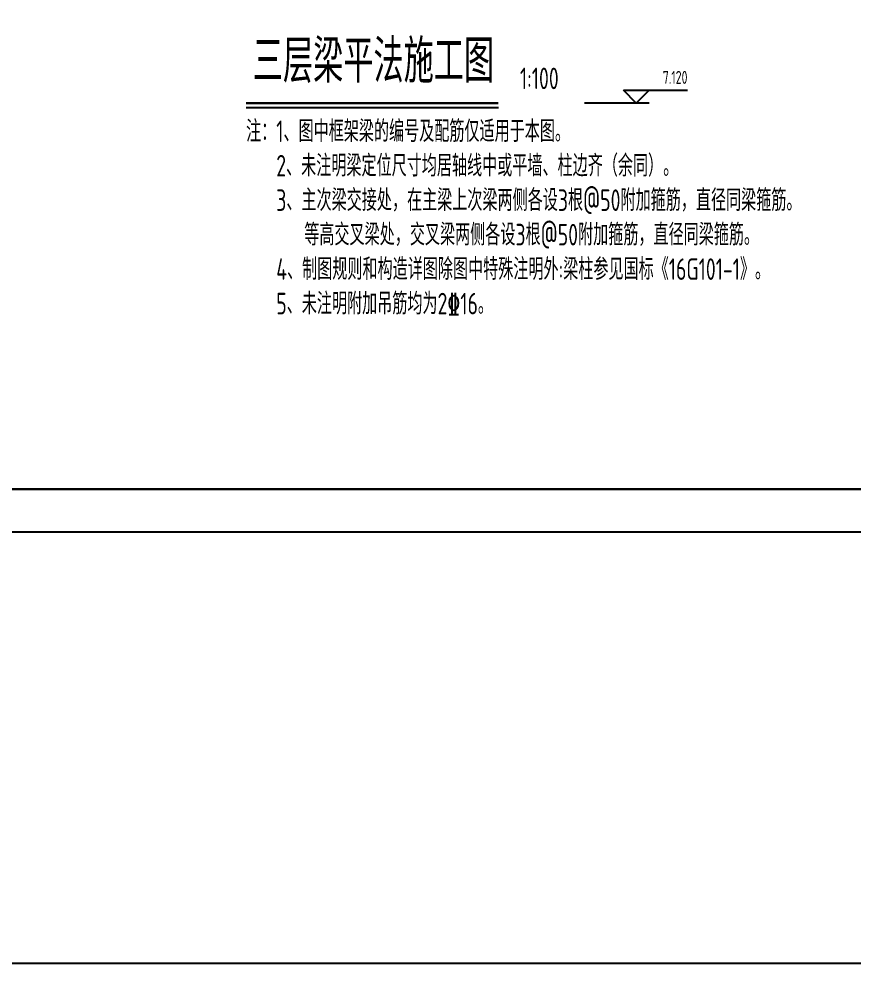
# Model space of a CAD drawing. Extents: x 9731685 to 18866768, y -962146 to 194094.
# Drawn here: x 9797674 to 9817034, y -319251 to -296800 of the extents above; entities that cross this region are included whole.
import ezdxf
from ezdxf.enums import TextEntityAlignment as Align

# ---------------------------------------------------------------- set-up
doc = ezdxf.new("R2010")
doc.units = 0
doc.header["$LTSCALE"] = 1000
for name, color, linetype in [('BORDER', 7, 'CONTINUOUS'), ('NUM', 7, 'CONTINUOUS'), ('TEXT', 7, 'CONTINUOUS')]:
    doc.layers.add(name, color=color, linetype=linetype)
doc.styles.add('TSSD_Label', font='Tssdeng.shx', dxfattribs={"width": 0.7, "bigfont": 'hztxt.shx'})
doc.styles.add('TSSD_Norm', font='Tssdeng.shx', dxfattribs={"width": 0.7, "bigfont": 'hztxt.shx'})
doc.styles.add('TSSD_Rein', font='Tssdeng.shx', dxfattribs={"width": 0.7, "bigfont": 'hztxt.shx'})

msp = doc.modelspace()

# ---------------------------------------------------------------- linework, layer by layer
at = {"layer": 'BORDER'}
for points in [[(9777056.8, -308706.3), (9777056.8, -266706.3), (9836456.8, -266706.3), (9836456.8, -308706.3)], [(9777056.8, -360706.3), (9777056.8, -318706.3), (9836456.8, -318706.3), (9836456.8, -360706.3)]]:
    msp.add_lwpolyline(points, close=True, dxfattribs=at)
at = {"layer": 'BORDER', "const_width": 50}
msp.add_lwpolyline([(9779556.8, -307706.3), (9779556.8, -267706.3), (9835456.8, -267706.3), (9835456.8, -307706.3)], close=True, dxfattribs=at)
at = {"layer": 'NUM'}
for p, q in [((9811989.8, -298747.5, 0), (9811689.8, -298447.5, 0)), ((9811689.8, -298447.5, 0), (9812289.8, -298447.5, 0)), ((9811989.8, -298747.5, 0), (9812289.8, -298447.5, 0)), ((9812289.8, -298447.5, 0), (9813178.3, -298447.5, 0)), ((9812289.8, -298747.5, 0), (9810789.8, -298747.5, 0))]:
    msp.add_line(p, q, dxfattribs=at)
at = {"layer": 'NUM', "const_width": 50, "elevation": 0}
msp.add_lwpolyline([(9802935.4, -298747.5), (9808789.8, -298747.5)], dxfattribs=at)
at = {"layer": 'NUM', "elevation": 0}
msp.add_lwpolyline([(9802935.4, -298847.5), (9808789.8, -298847.5)], dxfattribs=at)

# ---------------------------------------------------------------- texts
at = {"layer": 'NUM', "style": 'TSSD_Norm', "width": 0.7}
for s, height, p in [('三层梁平法施工图', 1000, (9803091.3, -298571.1, 0)), ('1:100', 500, (9809289.8, -298571.1, 0))]:
    msp.add_text(s, height=height, dxfattribs=at).set_placement(p, align=Align.BOTTOM_LEFT)
at = {"layer": 'NUM', "style": 'TSSD_Label', "width": 0.7}
msp.add_text('7.120', height=300, dxfattribs=at).set_placement((9813178.3, -298387.5, 0), align=Align.BOTTOM_RIGHT)
at = {"layer": 'TEXT', "style": 'TSSD_Rein', "width": 0.7}
for s, p in [('注：1、图中框架梁的编号及配筋仅适用于本图。', (9802935.4, -299647.5, 0)), ('2、未注明梁定位尺寸均居轴线中或平墙、柱边齐（余同）。', (9803635.4, -300447.5, 0)), ('3、主次梁交接处，在主梁上次梁两侧各设3根@50附加箍筋，直径同梁箍筋。', (9803635.4, -301247.5, 0)), ('等高交叉梁处，交叉梁两侧各设3根@50附加箍筋，直径同梁箍筋。', (9804285.6, -302047.5, 0)), ('4、制图规则和构造详图除图中特殊注明外:梁柱参见国标《16G101-1》。', (9803635.4, -302847.5, 0)), ('5、未注明附加吊筋均为2%%13216。', (9803635.4, -303647.5, 0))]:
    msp.add_text(s, height=500, dxfattribs=at).set_placement(p)

doc.saveas('drawing.dxf')
